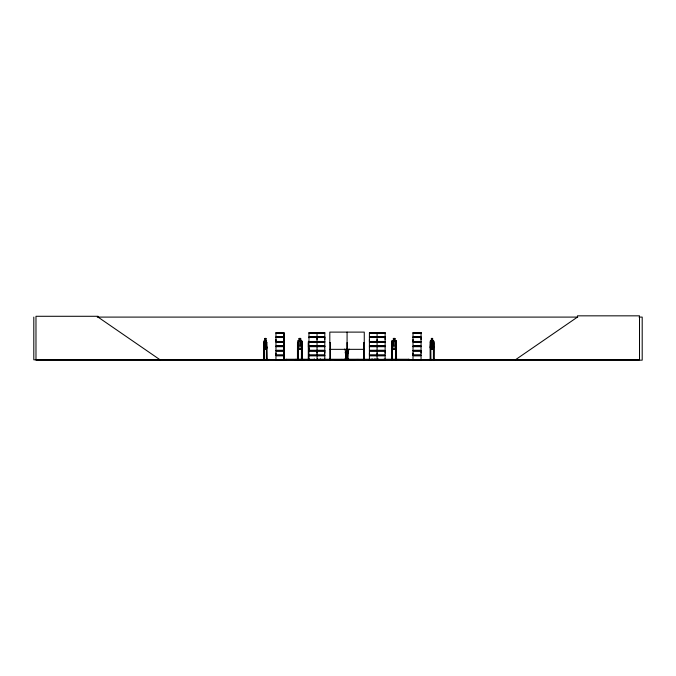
<?xml version="1.0" encoding="UTF-8"?>
<svg xmlns="http://www.w3.org/2000/svg" width="676" height="676" viewBox="0 0 676 676"><rect width="100%" height="100%" fill="white"/><g stroke="black" fill="none" stroke-linecap="round" stroke-linejoin="round"><path stroke-width="1.01" d="M275.96 355.018L275.96 351.055L284.013 351.055L284.013 355.018L275.96 355.018L275.969 353.041M275.96 341.464L275.96 337.51L284.013 337.51L284.013 341.464L275.96 341.464L275.969 339.487M284.005 351.055L284.005 355.018M284.005 337.51L284.005 341.464M317.027 353.041L317.027 351.055M317.027 339.487L317.027 337.51M324.793 353.041L324.793 351.055L317.281 351.055M324.793 339.487L324.793 337.51L317.281 337.51M376.938 355.018L369.417 355.018L369.426 353.041M376.938 341.464L369.417 341.464L369.426 339.487M377.081 355.018L377.081 351.055L385.143 351.055L385.134 355.018L377.081 355.018L377.09 353.041M377.081 341.464L377.081 337.51L385.143 337.51L385.134 341.464L377.081 341.464L377.09 339.487M385.134 353.041L385.134 351.055M385.134 339.487L385.134 337.51M413.002 355.018L413.002 351.055L421.063 351.055L421.055 355.018L413.002 355.018L413.011 353.041M413.002 341.464L413.002 337.51L421.063 337.51L421.055 341.464L413.002 341.464L413.011 339.487M421.055 353.041L421.055 351.055M421.055 339.487L421.055 337.51M344.033 359.716L350.498 359.793L344.033 359.455M346.78 357.917L346.974 357.528L347.033 358.01M369.333 346.171L385.151 346.289M369.392 359.793L369.417 355.813L376.938 355.813M377.014 346.188L385.151 346.087M266.521 349.078L266.826 346.965M266.893 346.965L266.589 349.078L264.215 349.078M433.308 349.01L433.705 346.965M433.764 346.965L433.333 349.078L430.553 349.078M260.936 359.48L269.707 359.48L260.936 359.716M377.064 359.793L377.09 355.813L385.143 355.813L385.143 359.632L369.045 359.716L377.943 359.446M314.171 359.793L314.163 359.176L314.027 359.801M314.332 359.75L323.272 359.48M427.587 359.48L436.595 359.48M302.028 346.965L301.538 349.01L298.167 349.01M301.572 349.078L302.121 341.279L300.609 340.535L300.659 338.414L299.147 338.414M395.806 349.078L396.373 346.974L395.773 349.01L392.325 349.01M295.15 359.75L304.386 359.759M389.562 359.48L398.764 359.48M264.012 348.655L264.046 359.801L263.91 341.287L264.992 340.535M263.97 341.287L264.299 340.603L266.564 340.603M430.62 340.535L430.19 346.974L430.612 349.078M392.35 340.535L391.826 341.287L391.869 359.801M392.376 340.603L391.919 341.321L391.962 359.801M264.992 340.603L264.493 341.312L264.992 346.965L265.905 346.965L266.403 345.267L265.905 340.603M413.002 359.632L413.011 355.813L421.063 355.813L421.063 359.632L412.985 359.793M431.415 340.603L430.815 341.312L431.415 346.965L432.522 346.965L433.113 345.267L433.113 341.312L432.522 340.603M309.067 340.535L308.391 341.287L308.391 346.974L309.042 349.078M345.123 359.793L345.292 358.398L345.546 359.294M345.994 359.683L345.411 359.784L345.571 358.855L347.988 358.829L348.436 350.523A2.155 2.155 0 0 0 349.061 349.002M347.084 332.11L347.058 359.801L348.74 359.446M348.326 359.801L348.529 358.398L348.52 359.522L347.168 359.793L347.151 348.799M300.609 338.482L299.189 338.482L299.248 340.603L298.513 341.312L298.513 345.267L299.248 346.965L300.609 346.965L301.344 345.267L300.609 338.414M393.373 340.603L392.621 341.312L392.621 345.267L393.373 346.965L394.767 346.965L395.519 345.267L395.519 341.312L394.767 340.603M515.399 359.801L577.456 317.095L577.456 315.836L639.504 315.836L639.504 359.801L33.8 359.801L33.8 317.095M304.352 359.455L295.167 359.455L304.327 359.801M345.436 359.793L345.292 359.522M347.084 342.58L347.371 359.801L347.726 359.455M97.243 317.095L577.777 317.095M639.031 317.095L642.2 317.095L642.2 360.164L35.98 360.164L35.98 316.284L98.037 316.284L98.037 317.095L160.085 359.801M275.952 332.736L284.021 332.736M308.966 332.736L324.81 332.736M369.409 332.736L385.151 332.736M412.994 332.736L421.072 332.736M275.969 333.133L284.005 333.133L284.005 336.716L275.96 336.716L275.96 332.896L284.021 332.888L284.013 336.716M308.983 333.133L317.027 333.133M317.289 333.133L324.793 333.133M369.426 333.133L376.929 333.133M377.09 333.133L385.134 333.133M413.011 333.133L421.055 333.133M317.036 336.716L308.974 336.716L308.974 332.896L324.81 332.879L324.793 336.716L317.281 336.716M376.938 336.716L369.417 336.716L369.417 332.896L385.151 332.896L385.134 336.716L377.081 336.716L377.081 332.896M275.901 336.986L284.072 336.986M308.924 336.986L317.095 336.986M317.23 336.986L324.86 336.986M369.358 336.986L385.193 336.986M412.951 336.986L421.123 336.986M275.901 337.231L284.072 337.231M308.924 337.231L317.095 337.231M317.23 337.231L324.86 337.231M369.358 337.231L385.193 337.231M412.951 337.231L421.123 337.231M376.938 337.51L369.417 337.51L369.417 341.464M395.84 340.535L394.818 340.535L394.868 338.414L393.322 338.414L393.424 340.603M264.924 338.482L265.905 338.482M393.373 338.482L394.818 338.482M431.415 338.482L432.581 338.482M265.879 340.535L266.581 340.535M299.198 340.535L298.15 340.535L297.677 341.287L298.184 349.078L301.623 349.078M392.3 340.535L393.373 340.535M431.432 340.535L430.561 340.535L430.19 341.287L430.24 359.801M432.522 340.535L433.384 340.535M298.167 340.603L301.589 340.603L302.028 341.312L301.91 359.801L301.859 342.58M392.325 340.603L395.823 340.603L396.373 341.279L396.322 359.801M430.578 340.603L433.367 340.603M433.308 340.603L433.806 341.279L433.789 359.801M264.992 341.312L265.905 341.312M431.415 341.312L432.522 341.312M308.974 341.464L317.036 341.464M317.281 341.464L324.801 341.464L324.801 337.51M275.901 341.743L284.072 341.743M308.924 341.743L317.095 341.743M317.23 341.743L324.86 341.743M369.358 341.743L385.193 341.743M412.951 341.743L421.123 341.743M275.901 341.988L284.072 341.988M308.924 341.988L317.095 341.988M317.23 341.988L324.86 341.988M369.358 341.988L385.193 341.988M412.951 341.988L421.123 341.988M284.013 342.267L275.96 342.267L275.96 346.078L284.005 345.977L284.013 342.267L284.005 345.977M308.974 342.267L317.036 342.267M317.281 342.267L324.801 342.267L324.801 346.078L317.272 346.087M376.938 342.267L369.417 342.267L369.417 346.078L376.938 346.078L369.426 345.977M266.428 342.58L266.902 342.58M301.462 342.58L302.028 342.58M329.812 342.58L330.395 342.58L330.463 359.801M364.271 342.58L363.68 342.58L363.688 359.801M391.843 342.58L392.418 342.58L392.418 359.801M430.24 342.58L430.747 342.58M264.992 345.267L265.905 345.267M431.415 345.267L432.522 345.267M308.983 345.977L317.027 345.977M317.289 345.977L324.793 345.977M421.055 345.977L413.011 345.977L413.011 342.267L421.063 342.267L421.063 346.078L412.926 346.188L421.072 346.289M275.952 346.087L284.021 346.087M275.952 346.289L284.021 346.247M317.044 346.289L308.898 346.171L317.044 346.078L317.027 342.267M317.272 346.247L324.81 346.289M308.966 346.425L317.044 346.425L317.027 350.261M317.272 346.425L324.81 346.425L324.793 350.261L317.281 350.261M376.938 346.433L369.409 346.45L369.426 350.261L376.938 350.261M275.969 346.678L284.005 346.678L284.005 350.261L275.96 350.261L275.96 346.45L284.021 346.433L284.013 350.261M308.983 346.678L317.027 346.678M317.289 346.678L324.793 346.678M369.426 346.678L376.929 346.678M377.09 346.678L385.134 346.678M413.011 346.678L421.055 346.678M391.826 346.974L392.334 349.078L395.857 349.078M266.564 349.01L264.24 349.01L264.003 346.965L264.274 349.078M433.367 349.01L430.578 349.01L430.282 346.965M329.812 349.34L364.263 349.34M308.974 350.261L317.036 350.261M275.901 350.54L284.072 350.54M308.924 350.54L317.095 350.54M317.23 350.54L324.86 350.54M369.358 350.54L385.193 350.54M412.951 350.54L421.123 350.54M275.901 350.785L284.072 350.785M308.924 350.785L317.095 350.785M317.23 350.785L324.86 350.785M369.358 350.785L385.193 350.785M412.951 350.785L421.123 350.785M308.974 351.055L317.036 351.055L317.027 355.018M376.938 351.055L369.417 351.055L369.417 355.018M308.974 355.018L317.036 355.018M317.281 355.018L324.801 355.018L324.801 351.055M275.901 355.289L284.072 355.289M308.924 355.289L317.095 355.289M317.23 355.289L324.86 355.289M369.358 355.289L385.193 355.289M412.951 355.289L421.123 355.289M275.901 355.534L284.072 355.534M308.924 355.534L317.095 355.534M317.23 355.534L324.86 355.534M369.358 355.534L385.193 355.534M412.951 355.534L421.123 355.534M284.013 355.813L275.96 355.813L275.96 359.632L284.021 359.632L284.013 355.813L284.005 359.522L275.969 359.522M308.974 355.813L317.036 355.813L317.052 359.801M317.281 355.813L324.801 355.813L324.801 359.632L308.957 359.793L309 359.176M263.691 359.176L264.265 359.176M266.961 359.176L266.378 359.176L266.403 359.801L266.428 348.655M309.785 359.269L285.635 359.269L285.635 359.801M316.976 359.269L377.892 359.269M385.083 359.269L409.233 359.269L409.233 359.801M430.181 359.176L430.806 359.176M433.375 359.176L434 359.176M269.699 359.446L260.953 359.801M309 359.353L314.027 359.353M341.921 359.446L335.169 359.801M358.457 359.446L342.174 359.801M308.983 359.522L324.793 359.522M369.045 359.48L385.134 359.522M413.011 359.522L421.055 359.522M364.415 359.75L364.33 359.176M314.83 359.759L314.746 359.176M395.79 340.535L396.373 341.279M433.324 340.535L433.764 341.312M266.513 340.535L266.902 359.801M308.459 346.965L309.093 349.01M378.121 359.767L378.095 359.176M345.926 359.142L345.63 353.607A1.436 1.436 0 0 1 345.63 351.579M345.833 358.829L345.385 350.523A2.155 2.155 0 0 1 344.76 349.002M433.933 359.801L433.941 342.58L433.434 342.58L433.392 359.801M433.705 341.312L433.578 359.801M433.443 359.176L433.443 359.801M432.615 340.535L432.615 338.414L431.373 338.414L431.415 349.078M432.555 338.414L432.522 349.078M431.474 338.482L431.474 340.603M430.773 359.176L430.789 359.801L430.747 346.627M430.561 342.58L430.604 359.801M430.426 346.627L430.426 359.801M408.346 359.269L408.346 359.801M396.525 359.801L396.482 342.58L395.908 342.58L395.857 359.801M396.161 359.176L396.136 359.801M396.068 342.58L396.018 359.801M394.818 338.414L394.818 340.603M392.469 359.176L392.469 359.801M392.257 342.58L392.308 359.801M392.097 359.176L392.165 359.801M384.492 359.176L384.56 359.801M384.424 359.176L384.424 359.801M383.968 359.176L383.968 359.801M383.841 359.801L383.841 359.353L378.813 359.353L378.813 359.801M378.678 359.176L378.678 359.801M378.23 359.176L378.23 359.801M375.087 359.176L375.028 359.801M374.943 359.176L374.901 359.801M374.724 359.176L374.715 359.801M372.29 359.176L372.299 359.801M372.113 359.801L372.053 359.176L372.028 359.801M371.775 359.801L371.775 359.176L371.741 359.801M364.263 359.801L364.263 332.11L329.812 332.11L329.812 359.801L329.744 359.176M363.747 359.176L363.756 359.801M347.515 359.801L347.405 357.41L346.416 357.41L346.416 359.294M346.543 359.269L346.543 359.801M346.315 358.195L346.315 359.455M345.85 359.446L345.74 358.855M330.327 359.176L330.327 359.801M320.576 359.176L320.585 359.801M320.399 359.801L320.356 359.176L320.213 359.801M320.061 359.176L320.018 359.801M317.576 359.176L317.585 359.801M317.399 359.353L317.399 359.801M317.272 359.176L317.314 359.801M317.213 359.176L317.213 359.801M317.036 332.896L317.027 336.716M317.027 341.464L317.036 337.51L308.974 337.51L308.983 339.487M314.61 359.176L314.61 359.801M308.932 359.801L308.932 342.58L308.349 342.58L308.281 359.801M308.417 359.176L308.417 359.801M302.071 359.176L302.071 359.801M301.623 342.58L301.716 359.801M301.572 359.176L301.572 359.801M301.462 347.641L301.411 359.801M299.198 338.414L299.189 340.603M298.108 359.176L298.108 359.801L298.057 342.58L297.491 342.58L297.448 359.801M297.896 346.627L297.939 359.801M297.803 359.176L297.753 359.801M297.651 342.58L297.651 359.801M286.523 359.269L286.523 359.801M266.707 342.58L266.69 359.801L266.631 342.58M265.905 349.078L265.938 338.414L264.891 338.414L264.992 349.078M264.24 359.801L264.215 342.58L263.741 342.58L263.741 359.801L263.716 359.176M264.012 342.58L264.012 346.627M347.895 351.875A1.436 1.436 0 0 1 347.895 353.311M421.072 332.879L412.994 332.879L413.011 336.716L421.063 336.716L421.063 332.896M265.744 338.837L265.153 338.837L265.153 339.546L265.744 339.546L265.744 338.837M300.364 338.837L299.485 338.837L299.485 339.546L300.364 339.546L300.364 338.837M394.522 338.837L393.618 338.837L393.618 339.546L394.522 339.546L394.522 338.837M432.319 338.837L431.609 338.837L431.609 339.546L432.319 339.546L432.319 338.837M300.609 341.312L299.248 341.312L299.248 345.267L300.609 345.267L300.609 341.312M394.767 341.312L393.373 341.312L393.373 345.267L394.767 345.267L394.767 341.312M385.143 342.267L377.081 342.267L377.081 346.078L385.134 345.977L385.143 342.267M385.151 346.425L377.073 346.425L377.09 350.261L385.143 350.261L385.143 346.45M421.072 346.433L412.994 346.433L413.011 350.261L421.063 350.261L421.063 346.45M375.273 359.801L375.273 359.176L375.239 359.801"/></g></svg>
